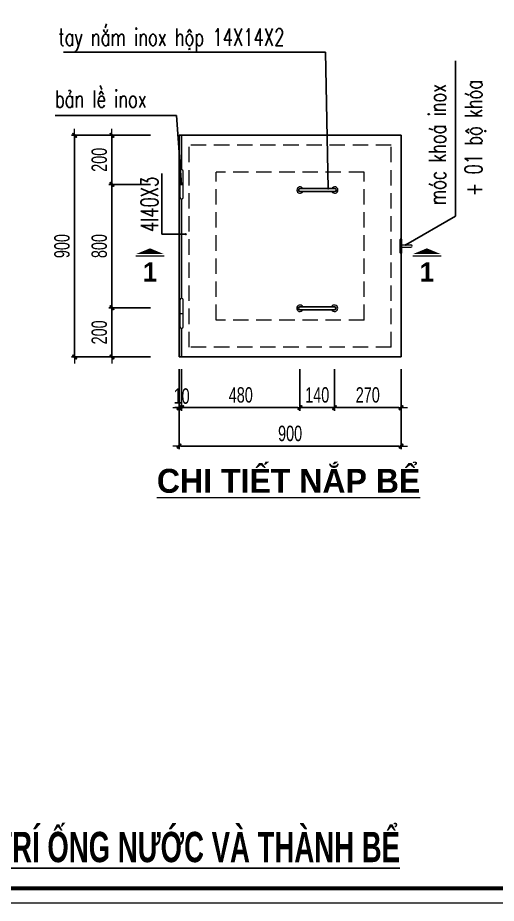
# Model space of a CAD drawing. Extents: x -192823 to 24985, y 78808 to 102574.
# Drawn here: x -127014 to -123133, y 84928 to 92117 of the extents above; entities that cross this region are included whole.
import ezdxf
from ezdxf.enums import TextEntityAlignment as Align

# ---------------------------------------------------------------- set-up
doc = ezdxf.new("R2010")
doc.units = 0
doc.header["$LTSCALE"] = 5
doc.header["$MEASUREMENT"] = 0
doc.header["$PDMODE"] = 3
doc.header["$PDSIZE"] = -5
doc.linetypes.add('HIDDEN', pattern=[0.375, 0.25, -0.125])
doc.layers.get('0').update_dxf_attribs({"linetype": 'CONTINUOUS', "lineweight": 25})
doc.layers.get('DEFPOINTS').update_dxf_attribs({"linetype": 'CONTINUOUS', "lineweight": 9})
for name, color, linetype, lineweight in [('EG Khac', 4, 'CONTINUOUS', 18), ('EG Text2', 7, 'CONTINUOUS', 20), ('ISO', 153, 'CONTINUOUS', 15), ('Khac', 156, 'CONTINUOUS', 9), ('Khungten_LCDI', 7, 'CONTINUOUS', 25), ('KICHTHUOC', 167, 'CONTINUOUS', 15), ('LC Dim', 8, 'CONTINUOUS', 18), ('LC MANH DUT', 35, 'HIDDEN', 5), ('LC Net thay', 7, 'CONTINUOUS', 25), ('LC Text1', 3, 'CONTINUOUS', 20), ('LC Text2', 7, 'CONTINUOUS', 25), ('TEXT2', 7, 'CONTINUOUS', 18)]:
    doc.layers.add(name, color=color, linetype=linetype, lineweight=lineweight)
doc.styles.add('EG 1', font='')
doc.styles.add('EG Hai', font='')
doc.styles.add('HOATBIF', font='hoatbif.shx', dxfattribs={"width": 0.7})
doc.styles.add('Khungten', font='', dxfattribs={"width": 0.9, "height": 5000})
doc.styles.add('LC 1', font='')
doc.styles.add('LC 3', font='vnsimli.shx', dxfattribs={"width": 0.75})
doc.styles.add('LC3', font='', dxfattribs={"width": 0.8})
doc.styles.add('Title', font='', dxfattribs={"width": 0.8})
doc.styles.get('EG 1').set_extended_font_data('.VnAvantH', bold=True)
doc.styles.get('EG Hai').set_extended_font_data('.VnAvantH', bold=True)
doc.styles.get('Khungten').set_extended_font_data('.VnAvantH')
doc.styles.get('LC 1').set_extended_font_data('.VnAvantH', bold=True)
doc.styles.get('LC3').set_extended_font_data('.VnArialH', bold=True)
doc.styles.get('Title').set_extended_font_data('.VnBlackH')
doc.dimstyles.new('MONG', dxfattribs={"dimscale": 50, "dimtxt": 2.5, "dimasz": 0.35, "dimexe": 0.5, "dimexo": 0, "dimgap": 0.8, "dimtad": 1, "dimdec": 0, "dimzin": 0, "dimdsep": 46, "dimtxsty": 'HOATBIF', "dimblk1": 'DOT', "dimblk2": 'DOT', "dimsah": 1, "dimcen": -1, "dimdle": 1, "dimclrd": 256, "dimclre": 256, "dimclrt": 4, "dimadec": 3, "dimazin": 2, "dimtfac": 0.333333, "dimtdec": 0, "dimtix": 1, "dimtmove": 2, "dimatfit": 3, "dimldrblk": 'DOT', "dimfxl": 1, "dimtvp": 0.833333, "dimtolj": 1, "dimtzin": 0, "dimarcsym": 0})

# ---------------------------------------------------------------- blocks, each defined once
blk = doc.blocks.new('lcdi dien')
at = {"layer": 'DEFPOINTS', "lineweight": 0}
blk.add_lwpolyline([(-1200, -14850), (-1200, 14850), (40800, 14850), (40800, -14850)], close=True, dxfattribs=at)
at = {"layer": 'Khungten_LCDI', "color": 5, "lineweight": 60}
blk.add_lwpolyline([(0, -14650), (0, 14650), (40600, 14650), (40600, -14650)], close=True, dxfattribs=at)
at = {"color": 7, "style": 'Khungten', "width": 0.8}
for tag, p in [('REVISION', (39499, -10746)), ('NGAYHT', (39546, -11609))]:
    blk.add_attdef(tag, text='', height=200, dxfattribs=at).set_placement(p, align=Align.CENTER)
at = {"layer": 'LC Text1', "style": 'Title', "width": 1.485915}
for tag, p, p2 in [('TENBANVE1', (36913, -8886), (40339, -8886)), ('TENBANVE2', (36913, -9562), (40339, -9562))]:
    blk.add_attdef(tag, text='', height=250, dxfattribs=at).set_placement(p, p2, align=Align.FIT)
at = {"layer": 'LC Text1', "style": 'Title', "width": 0.7}
blk.add_attdef('SOBANVE', text='', height=250, dxfattribs=at).set_placement((39562, -13896), align=Align.CENTER)
blk = doc.blocks.new('DOT')
at = {"layer": 'KICHTHUOC'}
blk.add_line((-3, 0), (3, 0), dxfattribs=at)
at = {"layer": 'KICHTHUOC', "color": 4}
blk.add_line((-1, -1), (1, 1), dxfattribs=at)
blk.add_lwpolyline([(0.5, 1), (-1, -0.5), (-0.5, -1), (1, 0.5)], close=True, dxfattribs=at)
blk = doc.blocks.new('*D1049')
at = {"layer": 'DEFPOINTS', "color": 0, "ltscale": 2, "transparency": 16777216}
for p in [(-126552.1, 91163.3), (-125935.9, 91163.3), (-125935.9, 89363.3)]:
    blk.add_point(p, dxfattribs=at)
at = {"layer": 'LC Dim', "lineweight": -2, "ltscale": 2, "transparency": 16777216}
for p, q in [((-125935.9, 91163.3), (-126577.1, 91163.3)), ((-126552.1, 89380.8), (-126552.1, 91145.8)), ((-125935.9, 89363.3), (-126577.1, 89363.3))]:
    blk.add_line(p, q, dxfattribs=at)
at = {"layer": 'LC Dim', "lineweight": -2, "ltscale": 2, "transparency": 16777216, "xscale": 17.5, "yscale": 17.5, "zscale": 17.5}
for p, rotation in [((-126552.1, 91163.3), 90), ((-126552.1, 89363.3), 270)]:
    blk.add_blockref('DOT', p, dxfattribs=dict(at, rotation=rotation))
at = {"layer": 'LC Dim', "color": 4, "ltscale": 2, "transparency": 16777216, "insert": (-126654.6, 90263.3), "char_height": 125, "attachment_point": 5, "rotation": 90, "style": 'HOATBIF'}
blk.add_mtext('\\A1;900', dxfattribs=at)
blk = doc.blocks.new('*D1050')
at = {"layer": 'DEFPOINTS', "color": 0, "ltscale": 2, "transparency": 16777216}
for p in [(-126249.7, 90764.3), (-125935.9, 90764.3), (-125935.9, 89762.3)]:
    blk.add_point(p, dxfattribs=at)
at = {"layer": 'LC Dim', "lineweight": -2, "ltscale": 2, "transparency": 16777216}
for p, q in [((-125935.9, 90764.3), (-126274.7, 90764.3)), ((-126249.7, 89779.8), (-126249.7, 90746.8)), ((-125935.9, 89762.3), (-126274.7, 89762.3))]:
    blk.add_line(p, q, dxfattribs=at)
at = {"layer": 'LC Dim', "lineweight": -2, "ltscale": 2, "transparency": 16777216, "xscale": 17.5, "yscale": 17.5, "zscale": 17.5}
for p, rotation in [((-126249.7, 90764.3), 90), ((-126249.7, 89762.3), 270)]:
    blk.add_blockref('DOT', p, dxfattribs=dict(at, rotation=rotation))
at = {"layer": 'LC Dim', "color": 4, "ltscale": 2, "transparency": 16777216, "insert": (-126352.2, 90263.3), "char_height": 125, "attachment_point": 5, "rotation": 90, "style": 'HOATBIF'}
blk.add_mtext('\\A1;800', dxfattribs=at)
blk = doc.blocks.new('*D1051')
at = {"layer": 'DEFPOINTS', "color": 0, "ltscale": 2, "transparency": 16777216}
for p in [(-126249.7, 91163.3), (-125935.9, 91163.3), (-125935.9, 90764.3)]:
    blk.add_point(p, dxfattribs=at)
at = {"layer": 'LC Dim', "lineweight": -2, "ltscale": 2, "transparency": 16777216}
for p, q in [((-125935.9, 91163.3), (-126274.7, 91163.3)), ((-126249.7, 90781.8), (-126249.7, 91145.8)), ((-125935.9, 90764.3), (-126274.7, 90764.3))]:
    blk.add_line(p, q, dxfattribs=at)
at = {"layer": 'LC Dim', "lineweight": -2, "ltscale": 2, "transparency": 16777216, "xscale": 17.5, "yscale": 17.5, "zscale": 17.5}
for p, rotation in [((-126249.7, 91163.3), 90), ((-126249.7, 90764.3), 270)]:
    blk.add_blockref('DOT', p, dxfattribs=dict(at, rotation=rotation))
at = {"layer": 'LC Dim', "color": 4, "ltscale": 2, "transparency": 16777216, "insert": (-126352.2, 90963.8), "char_height": 125, "attachment_point": 5, "rotation": 90, "style": 'HOATBIF'}
blk.add_mtext('\\A1;200', dxfattribs=at)
blk = doc.blocks.new('*D1052')
at = {"layer": 'DEFPOINTS', "color": 0, "ltscale": 2, "transparency": 16777216}
for p in [(-124444.7, 89264.1), (-123904.7, 89264.1), (-123904.7, 88952)]:
    blk.add_point(p, dxfattribs=at)
at = {"layer": 'LC Dim', "lineweight": -2, "ltscale": 2, "transparency": 16777216}
for p, q in [((-124444.7, 89264.1), (-124444.7, 88927)), ((-123904.7, 89264.1), (-123904.7, 88927)), ((-124427.2, 88952), (-123922.2, 88952))]:
    blk.add_line(p, q, dxfattribs=at)
at = {"layer": 'LC Dim', "lineweight": -2, "ltscale": 2, "transparency": 16777216, "xscale": 17.5, "yscale": 17.5, "zscale": 17.5, "rotation": 180}
blk.add_blockref('DOT', (-124444.7, 88952), dxfattribs=at)
at = {"layer": 'LC Dim', "lineweight": -2, "ltscale": 2, "transparency": 16777216, "xscale": 17.5, "yscale": 17.5, "zscale": 17.5}
blk.add_blockref('DOT', (-123904.7, 88952), dxfattribs=at)
at = {"layer": 'LC Dim', "color": 4, "ltscale": 2, "transparency": 16777216, "insert": (-124174.7, 89054.5), "char_height": 125, "attachment_point": 5, "style": 'HOATBIF'}
blk.add_mtext('\\A1;270', dxfattribs=at)
blk = doc.blocks.new('*D1057')
at = {"layer": 'DEFPOINTS', "color": 0, "ltscale": 2, "transparency": 16777216}
for p in [(-124724.7, 89264.1), (-124444.7, 89264.1), (-124724.7, 88952)]:
    blk.add_point(p, dxfattribs=at)
at = {"layer": 'LC Dim', "lineweight": -2, "ltscale": 2, "transparency": 16777216}
for p, q in [((-124724.7, 89264.1), (-124724.7, 88927)), ((-124444.7, 89264.1), (-124444.7, 88927)), ((-124742.2, 88952), (-124759.7, 88952)), ((-124444.7, 88952), (-124724.7, 88952)), ((-124427.2, 88952), (-124409.7, 88952))]:
    blk.add_line(p, q, dxfattribs=at)
at = {"layer": 'LC Dim', "lineweight": -2, "ltscale": 2, "transparency": 16777216, "xscale": 17.5, "yscale": 17.5, "zscale": 17.5}
blk.add_blockref('DOT', (-124724.7, 88952), dxfattribs=at)
at = {"layer": 'LC Dim', "lineweight": -2, "ltscale": 2, "transparency": 16777216, "xscale": 17.5, "yscale": 17.5, "zscale": 17.5, "rotation": 180}
blk.add_blockref('DOT', (-124444.7, 88952), dxfattribs=at)
at = {"layer": 'LC Dim', "color": 4, "ltscale": 2, "transparency": 16777216, "insert": (-124584.7, 89054.5), "char_height": 125, "attachment_point": 5, "style": 'HOATBIF'}
blk.add_mtext('\\A1;140', dxfattribs=at)
blk = doc.blocks.new('*D1058')
at = {"layer": 'DEFPOINTS', "color": 0, "ltscale": 2, "transparency": 16777216}
for p in [(-125684.7, 89264.1), (-124724.7, 89264.1), (-125684.7, 88952)]:
    blk.add_point(p, dxfattribs=at)
at = {"layer": 'LC Dim', "lineweight": -2, "ltscale": 2, "transparency": 16777216}
for p, q in [((-125684.7, 89264.1), (-125684.7, 88927)), ((-124724.7, 89264.1), (-124724.7, 88927)), ((-124742.2, 88952), (-125667.2, 88952))]:
    blk.add_line(p, q, dxfattribs=at)
at = {"layer": 'LC Dim', "lineweight": -2, "ltscale": 2, "transparency": 16777216, "xscale": 17.5, "yscale": 17.5, "zscale": 17.5, "rotation": 180}
blk.add_blockref('DOT', (-125684.7, 88952), dxfattribs=at)
at = {"layer": 'LC Dim', "lineweight": -2, "ltscale": 2, "transparency": 16777216, "xscale": 17.5, "yscale": 17.5, "zscale": 17.5}
blk.add_blockref('DOT', (-124724.7, 88952), dxfattribs=at)
at = {"layer": 'LC Dim', "color": 4, "ltscale": 2, "transparency": 16777216, "insert": (-125204.7, 89054.5), "char_height": 125, "attachment_point": 5, "style": 'HOATBIF'}
blk.add_mtext('\\A1;480', dxfattribs=at)
blk = doc.blocks.new('*D1059')
at = {"layer": 'DEFPOINTS', "color": 0, "ltscale": 2, "transparency": 16777216}
for p in [(-125704.7, 89264.1, 0), (-123904.7, 89264.1, 0), (-123904.7, 88639.5)]:
    blk.add_point(p, dxfattribs=at)
at = {"layer": 'LC Dim', "lineweight": -2, "ltscale": 2, "transparency": 16777216}
for p, q in [((-125704.7, 89264.1), (-125704.7, 88614.5)), ((-123904.7, 89264.1), (-123904.7, 88614.5)), ((-125687.2, 88639.5), (-123922.2, 88639.5))]:
    blk.add_line(p, q, dxfattribs=at)
at = {"layer": 'LC Dim', "lineweight": -2, "ltscale": 2, "transparency": 16777216, "xscale": 17.5, "yscale": 17.5, "zscale": 17.5, "rotation": 180}
blk.add_blockref('DOT', (-125704.7, 88639.5), dxfattribs=at)
at = {"layer": 'LC Dim', "lineweight": -2, "ltscale": 2, "transparency": 16777216, "xscale": 17.5, "yscale": 17.5, "zscale": 17.5}
blk.add_blockref('DOT', (-123904.7, 88639.5), dxfattribs=at)
at = {"layer": 'LC Dim', "color": 4, "ltscale": 2, "transparency": 16777216, "insert": (-124804.7, 88742), "char_height": 125, "attachment_point": 5, "style": 'HOATBIF'}
blk.add_mtext('\\A1;900', dxfattribs=at)
blk = doc.blocks.new('*D1064')
at = {"layer": 'DEFPOINTS', "color": 0, "ltscale": 2, "transparency": 16777216}
for p in [(-125704.7, 89151.8), (-125684.7, 89151.8), (-125704.7, 88952)]:
    blk.add_point(p, dxfattribs=at)
at = {"layer": 'LC Dim', "lineweight": -2, "ltscale": 2, "transparency": 16777216}
for p, q in [((-125704.7, 89151.8), (-125704.7, 88927)), ((-125684.7, 89151.8), (-125684.7, 88927)), ((-125722.2, 88952), (-125739.7, 88952)), ((-125684.7, 88952), (-125704.7, 88952)), ((-125667.2, 88952), (-125649.7, 88952))]:
    blk.add_line(p, q, dxfattribs=at)
at = {"layer": 'LC Dim', "lineweight": -2, "ltscale": 2, "transparency": 16777216, "xscale": 17.5, "yscale": 17.5, "zscale": 17.5}
blk.add_blockref('DOT', (-125704.7, 88952), dxfattribs=at)
at = {"layer": 'LC Dim', "lineweight": -2, "ltscale": 2, "transparency": 16777216, "xscale": 17.5, "yscale": 17.5, "zscale": 17.5, "rotation": 180}
blk.add_blockref('DOT', (-125684.7, 88952), dxfattribs=at)
at = {"layer": 'LC Dim', "color": 4, "ltscale": 2, "transparency": 16777216, "insert": (-125684.7, 89045), "char_height": 125, "attachment_point": 5, "style": 'HOATBIF'}
blk.add_mtext('\\A1;10', dxfattribs=at)
blk = doc.blocks.new('*D1066')
at = {"layer": 'DEFPOINTS', "color": 0, "ltscale": 2, "transparency": 16777216}
for p in [(-125935.9, 89762.3), (-126249.7, 89363.3), (-125935.9, 89363.3)]:
    blk.add_point(p, dxfattribs=at)
at = {"layer": 'LC Dim', "lineweight": -2, "ltscale": 2, "transparency": 16777216}
for p, q in [((-125935.9, 89762.3), (-126274.7, 89762.3)), ((-126249.7, 89744.8), (-126249.7, 89380.8)), ((-125935.9, 89363.3), (-126274.7, 89363.3))]:
    blk.add_line(p, q, dxfattribs=at)
at = {"layer": 'LC Dim', "lineweight": -2, "ltscale": 2, "transparency": 16777216, "xscale": 17.5, "yscale": 17.5, "zscale": 17.5}
for p, rotation in [((-126249.7, 89762.3), 90), ((-126249.7, 89363.3), 270)]:
    blk.add_blockref('DOT', p, dxfattribs=dict(at, rotation=rotation))
at = {"layer": 'LC Dim', "color": 4, "ltscale": 2, "transparency": 16777216, "insert": (-126352.2, 89562.8), "char_height": 125, "attachment_point": 5, "rotation": 90, "style": 'HOATBIF'}
blk.add_mtext('\\A1;200', dxfattribs=at)
blk = doc.blocks.new('TIEUDE2')
at = {"layer": 'LC Text2', "color": 7, "style": 'LC 1'}
blk.add_attdef('%%UTIªU§Ò', text='', height=3.5, dxfattribs=at).set_placement((0, 0), align=Align.BOTTOM_CENTER)
blk.add_attdef('TL', text='', height=2.2, dxfattribs=at).set_placement((0, -1.8), align=Align.TOP_CENTER)
blk = doc.blocks.new('catngang')
at = {"layer": 'EG Khac', "color": 1, "ltscale": 2}
blk.add_line((0, 0), (-4.41, 0), dxfattribs=at)
blk.add_lwpolyline([(-2.21, -1.22, 0, 4.29, 0), (-2.21, -0.33, 2.5, 2.5, 0)], format="xyseb", dxfattribs=at)
at = {"layer": 'EG Khac', "color": 7, "style": 'EG 1'}
blk.add_attdef('MC', text='', height=3, dxfattribs=at).set_placement((-2.21, 2.5), align=Align.MIDDLE_CENTER)
blk = doc.blocks.new('TIEUDE1')
at = {"layer": 'EG Text2', "color": 7, "style": 'EG 1'}
blk.add_attdef('TIªU§Ò', text='', height=5, dxfattribs=at).set_placement((0, 0), align=Align.BOTTOM_CENTER)
blk.add_attdef('TL', text='', height=3, dxfattribs=at).set_placement((0, -2), align=Align.TOP_CENTER)

msp = doc.modelspace()

# ---------------------------------------------------------------- linework, layer by layer
at = {"layer": 'EG Khac', "linetype": 'Continuous'}
for centre, start, end in [((-124723.3, 90718.3, 0), 27.63682, 332.36318), ((-124443.3, 90718.3, 0), 207.63682, 152.36318), ((-124724.7, 89758.8, 0), 27.63682, 332.36318), ((-124444.7, 89758.8, 0), 207.63682, 152.36318)]:
    msp.add_arc(centre, 25.9, start, end, dxfattribs=at)
at = {"layer": 'ISO', "linetype": 'Continuous'}
for p, q in [((-125697.3, 90657.3, 0), (-125697.3, 90871.3, 0)), ((-125672, 90657.3, 0), (-125672, 90871.3, 0)), ((-125697.3, 90764.3, 0), (-125672, 90764.3, 0)), ((-123911, 90209.8, 0), (-123911, 90316.8, 0)), ((-123898.3, 90209.8, 0), (-123898.3, 90316.8, 0)), ((-123904.7, 90273.3, 0), (-123825.8, 90273.3, 0)), ((-123904.7, 90253.3, 0), (-123825.8, 90253.3, 0)), ((-125697.3, 89607.7, 0), (-125697.3, 89827, 0)), ((-125672, 89607.7, 0), (-125672, 89827, 0)), ((-125697.3, 89714.8, 0), (-125672, 89714.8, 0)), ((-123904.7, 89363.3, 0), (-125704.7, 89363.3, 0))]:
    msp.add_line(p, q, dxfattribs=at)
for centre, radius, start, end in [((-125684.7, 90871.3, 0), 12.6, 0, 180), ((-125684.7, 90657.3, 0), 12.6, 180, 0), ((-123904.7, 90316.8, 0), 6.32, 0, 180), ((-123825.8, 90263.3, 0), 10, 270, 90), ((-123904.7, 90209.8, 0), 6.32, 180, 0), ((-125684.7, 89827, 0), 12.6, 0, 180), ((-125684.7, 89607.7, 0), 12.6, 180, 0)]:
    msp.add_arc(centre, radius, start, end, dxfattribs=at)
at = {"layer": 'LC MANH DUT', "ltscale": 100}
for p, q in [((-123984.7, 91083.3, 0), (-125624.7, 91083.3, 0)), ((-125624.7, 89443.3, 0), (-125624.7, 91083.3, 0)), ((-123984.7, 89443.3, 0), (-123984.7, 91083.3, 0)), ((-124204.7, 90863.3, 0), (-125404.7, 90863.3, 0)), ((-125404.7, 89663.3, 0), (-125404.7, 90863.3, 0)), ((-124204.7, 89663.3, 0), (-124204.7, 90863.3, 0)), ((-124204.7, 89663.3, 0), (-125404.7, 89663.3, 0)), ((-123984.7, 89443.3, 0), (-125624.7, 89443.3, 0))]:
    msp.add_line(p, q, dxfattribs=at)
at = {"layer": 'LC Net thay', "linetype": 'Continuous'}
for p, q in [((-123904.7, 91163.3, 0), (-125704.7, 91163.3, 0)), ((-125704.7, 89363.3, 0), (-125704.7, 91163.3, 0)), ((-125684.7, 90883.9, 0), (-125684.7, 91163.3, 0)), ((-123904.7, 89363.3, 0), (-123904.7, 91163.3, 0)), ((-124443.3, 90730.3, 0), (-124723.3, 90730.3, 0)), ((-124443.3, 90706.3, 0), (-124723.3, 90706.3, 0)), ((-125684.7, 90464.7, 0), (-125684.7, 90644.6, 0)), ((-125684.7, 89839.6, 0), (-125684.7, 90464.7, 0)), ((-124444.7, 89770.8, 0), (-124724.7, 89770.8, 0)), ((-124444.7, 89746.8, 0), (-124724.7, 89746.8, 0)), ((-125684.7, 89363.3, 0), (-125684.7, 89595.1, 0)), ((-123904.7, 89363.3, 0), (-125704.7, 89363.3, 0))]:
    msp.add_line(p, q, dxfattribs=at)
for centre, start, end in [((-124723.3, 90718.3, 0), 90, 270), ((-124443.3, 90718.3, 0), 270, 90), ((-124443.3, 90718.3, 0), 270, 90), ((-124724.7, 89758.8, 0), 90, 270), ((-124444.7, 89758.8, 0), 270, 90)]:
    msp.add_arc(centre, 12, start, end, dxfattribs=at)

# ---------------------------------------------------------------- block references
at = {"layer": 'EG Text2'}
ref = msp.add_blockref('catngang', (-125826.3, 90181.8, 0), dxfattribs=dict(at, xscale=-52.0133146919127, yscale=52.0133146919127, zscale=52.0133146919127, rotation=180))
ref.add_attrib('MC', '1', dxfattribs={"layer": 'Khac', "color": 7, "height": 156, "style": 'EG Hai'}).set_placement((-125941.1, 90052.6, 0), align=Align.MIDDLE_CENTER)
ref = msp.add_blockref('catngang', (-123580.6, 90181.8, 0), dxfattribs=dict(at, xscale=-52.0133146919127, yscale=52.0133146919127, zscale=52.0133146919127, rotation=180))
ref.add_attrib('MC', '1', dxfattribs={"layer": 'Khac', "color": 7, "height": 156, "style": 'EG Hai'}).set_placement((-123695.4, 90052.6, 0), align=Align.MIDDLE_CENTER)
ref = msp.add_blockref('TIEUDE2', (-124817, 88202.2, 0), dxfattribs=dict(at, xscale=57.21464616110398, yscale=57.21464616110398, zscale=57.21464616110398))
ref.add_attrib('%%UTIªU§Ò', '%%Uchi tiÕt n¾p bÓ', dxfattribs={"layer": 'TEXT2', "color": 7, "height": 194.309, "style": 'EG 1'}).set_placement((-124817, 88202.2, 0), align=Align.BOTTOM_CENTER)
at = {"layer": 'LC Net thay', "xscale": 0.594, "yscale": 0.594, "zscale": 0.594}
msp.add_blockref('lcdi dien', (-139431.2, 93749.1), dxfattribs=at)
at = {"layer": 'LC Text2'}
ref = msp.add_blockref('TIEUDE1', (-126492.3, 85188.1), dxfattribs=dict(at, xscale=50.00000000009664, yscale=50.00000000009664, zscale=50.00000000009664))
ref.add_attrib('TIªU§Ò', '%%Uchèng thÊm vÞ trÝ èng n\xadíc vµ thµnh bÓ', dxfattribs={"color": 7, "height": 246.221, "style": 'LC3', "width": 0.65}).set_placement((-126492.3, 85188.1), align=Align.BOTTOM_CENTER)

# ---------------------------------------------------------------- texts
at = {"layer": 'LC Text1', "color": 3, "style": 'LC 3', "width": 0.7}
for s, p in [('tay n¾m inox hép 14X14X2', (-126683, 91889.9, 0)), ('b¶n lÒ inox', (-126711.5, 91387.5, 0))]:
    msp.add_text(s, height=139.123, dxfattribs=at).set_placement(p)
for s, height, p in [('+ 01 bé khãa', 139.123, (-123247.8, 90669.3, 0)), ('mãc kho¸ inox', 139.123, (-123541.1, 90594.3, 0)), ('4l40X3', 139.12, (-125875.4, 90376.2, 0))]:
    msp.add_text(s, height=height, rotation=90, dxfattribs=at).set_placement(p)

# ---------------------------------------------------------------- dimensions: what is measured, and where the dimension line sits
at = {"layer": 'LC Dim', "ltscale": 2}
for base, p1, p2, angle, picture, middle in [((-126552.1, 91163.3, 0), (-125935.9, 89363.3, 0), (-125935.9, 91163.3, 0), 90, '*D1049', (-126654.6, 90263.3, 0)), ((-126249.7124615, 91163.2910795, 0.000007), (-125935.901271, 90764.2910795, 0.000007), (-125935.901271, 91163.2910795, 0.000007), 90, '*D1051', (-126352.2124615, 90963.7910795, 0.000007)), ((-126249.7124615, 89363.2910795, 0.000007), (-125935.901271, 89762.2910795, 0.000007), (-125935.901271, 89363.2910795, 0.000007), 270, '*D1066', (-126352.2124615, 89562.7910795, 0.000007))]:
    dim = msp.add_linear_dim(base=base, p1=p1, p2=p2, angle=angle, dimstyle='MONG', override={"dimlfac": 0.5}, dxfattribs=at)
    dim.commit()
    dim.dimension.update_dxf_attribs({"geometry": picture, "text_midpoint": middle})
dim = msp.add_linear_dim(base=(-126249.7, 90764.3, 0), p1=(-125935.9, 89762.3, 0), p2=(-125935.9, 90764.3, 0), angle=90, text='800', dimstyle='MONG', override={"dimlfac": 0.5}, dxfattribs=at)
dim.commit()
dim.dimension.update_dxf_attribs({"geometry": '*D1050', "text_midpoint": (-126352.2, 90263.3, 0)})
for base, p1, p2, picture, middle in [((-123904.7, 88639.5), (-125704.7, 89264.1, 0), (-123904.7, 89264.1, 0), '*D1059', (-124804.7, 88742)), ((-125684.7, 88952), (-124724.7, 89264.1), (-125684.7, 89264.1), '*D1058', (-125204.7, 89054.5)), ((-124724.7, 88952), (-124444.7, 89264.1), (-124724.7, 89264.1), '*D1057', (-124584.7, 89054.5)), ((-123904.7, 88952, 0), (-124444.7, 89264.1, 0), (-123904.7, 89264.1, 0), '*D1052', (-124174.7, 89054.5, 0))]:
    dim = msp.add_linear_dim(base=base, p1=p1, p2=p2, dimstyle='MONG', override={"dimlfac": 0.5}, dxfattribs=at)
    dim.commit()
    dim.dimension.update_dxf_attribs({"geometry": picture, "text_midpoint": middle})
dim = msp.add_linear_dim(base=(-125704.7, 88952), p1=(-125684.7, 89151.8), p2=(-125704.7, 89151.8), dimstyle='MONG', override={"dimlfac": 0.5}, dxfattribs=at)
dim.commit()
dim.dimension.update_dxf_attribs({"geometry": '*D1064', "text_midpoint": (-125684.7, 89045), "dimtype": 160})

# ---------------------------------------------------------------- leaders
for points in [[(-124495.1, 90730.3), (-124516.4, 91838.9), (-126641.4, 91838.9)], [(-123865.2, 90273.3, 0), (-123463.3, 90507.4, 0), (-123463.3, 91767, 0)], [(-125686.4, 90764.3, 0), (-125726.5, 91323, 0), (-126710.6, 91323, 0)], [(-125650.7, 90359.9), (-125844, 90359.8), (-125844, 90853.7)]]:
    msp.add_leader(points, dimstyle='MONG', override={"dimlfac": 0.5}, dxfattribs=at)

doc.saveas('drawing.dxf')
